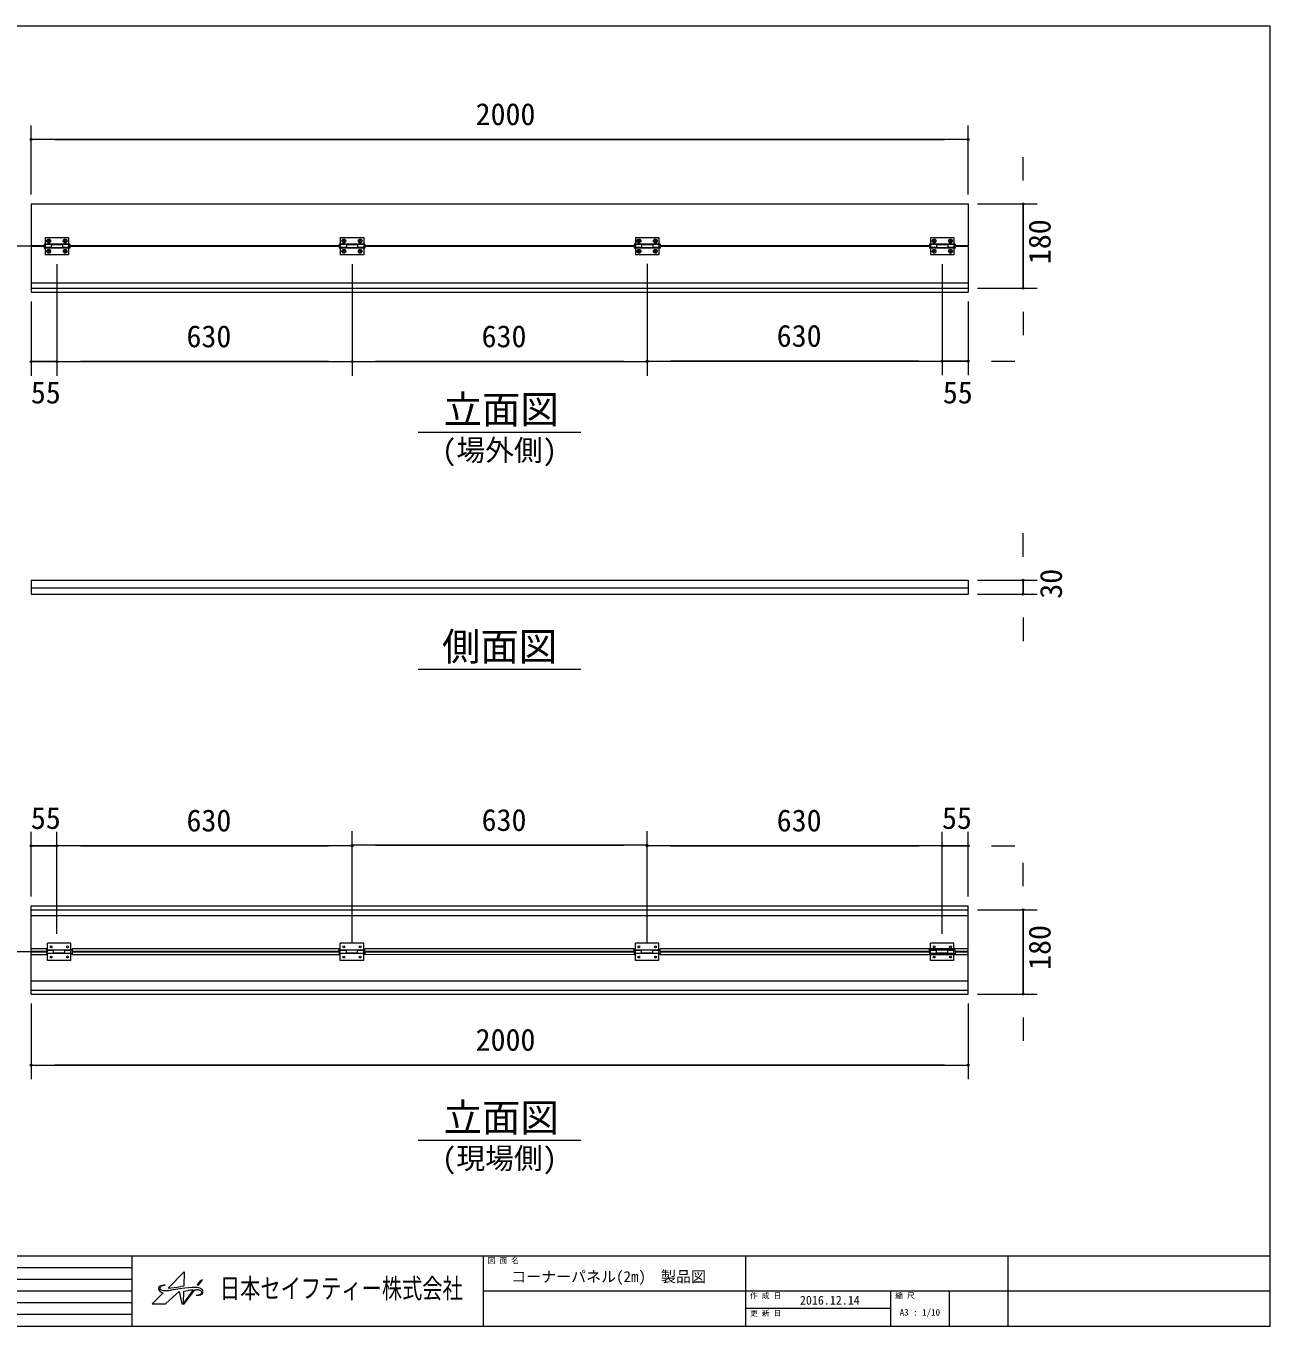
# Model space of a CAD drawing. Units: millimetres, scale not verified. Extents: x -2012 to 2012, y -1388 to 1388.
# Drawn here: x -643 to 2012, y -1388 to 1388 of the extents above; entities that cross this region are included whole.
import ezdxf
from ezdxf.enums import TextEntityAlignment as Align

# ---------------------------------------------------------------- set-up
doc = ezdxf.new("R2010")
doc.units = ezdxf.units.MM
doc.header["$LTSCALE"] = 8
doc.header["$PDMODE"] = 32
doc.header["$PDSIZE"] = 4
for name, color, linetype, lineweight in [('0-0_(2m)ｺｰﾅｰﾊﾟﾈﾙ', 7, 'Continuous', 9), ('0-1_0', 7, 'Continuous', 9), ('1-0_ﾛｺﾞ', 4, 'Continuous', 5), ('1-1_図面枠', 7, 'Continuous', 9)]:
    doc.layers.add(name, color=color, linetype=linetype, lineweight=lineweight)
doc.styles.add('ＭＳ ゴシック', font='')
doc.styles.get('ＭＳ ゴシック').set_extended_font_data('MS Gothic')

msp = doc.modelspace()

# ---------------------------------------------------------------- linework, layer by layer
at = {"layer": '0-0_(2m)ｺｰﾅｰﾊﾟﾈﾙ'}
for p, q in [((-632.09, 1007.587), (1367.91, 1007.587)), ((-632.09, 1007.587), (-632.09, 918.087)), ((1367.91, 1007.587), (1367.91, 918.087)), ((-604.59, 918.087), (-632.09, 918.087)), ((-604.59, 917.087), (-632.09, 917.087)), ((-632.09, 917.087), (-632.09, 819.587)), ((-604.59, 922.087), (-604.59, 918.087)), ((-549.59, 922.087), (-604.59, 922.087)), ((-604.59, 917.087), (-604.59, 913.087)), ((-602.09, 936.087), (-602.09, 914.587)), ((-602.09, 936.087), (-552.09, 936.087)), ((-552.09, 921.087), (-602.09, 921.087)), ((-589.09, 921.087), (-589.09, 914.087)), ((-565.09, 920.587), (-589.09, 920.587)), ((-565.09, 921.087), (-565.09, 914.087)), ((-552.09, 936.087), (-552.09, 914.587)), ((-549.59, 922.087), (-549.59, 918.087)), ((25.41, 918.087), (-549.59, 918.087)), ((-549.59, 917.087), (-549.59, 913.087)), ((25.41, 917.087), (-549.59, 917.087)), ((25.41, 917.087), (25.41, 913.087)), ((27.91, 936.087), (77.91, 936.087)), ((27.91, 936.087), (27.91, 914.587)), ((77.91, 921.087), (27.91, 921.087)), ((40.91, 921.087), (40.91, 914.087)), ((64.91, 920.587), (40.91, 920.587)), ((64.91, 921.087), (64.91, 914.087)), ((77.91, 936.087), (77.91, 914.587)), ((80.41, 922.087), (80.41, 918.087)), ((655.41, 918.087), (80.41, 918.087)), ((655.41, 917.087), (80.41, 917.087)), ((80.41, 917.087), (80.41, 913.087)), ((655.41, 922.087), (655.41, 918.087)), ((710.41, 922.087), (655.41, 922.087)), ((655.41, 917.087), (655.41, 913.087)), ((657.91, 936.087), (657.91, 914.587)), ((657.91, 936.087), (707.91, 936.087)), ((707.91, 921.087), (657.91, 921.087)), ((670.91, 921.087), (670.91, 914.087)), ((694.91, 920.587), (670.91, 920.587)), ((694.91, 921.087), (694.91, 914.087)), ((707.91, 936.087), (707.91, 914.587)), ((710.41, 922.087), (710.41, 918.087)), ((1285.41, 918.087), (710.41, 918.087)), ((710.41, 917.087), (710.41, 913.087)), ((1285.41, 917.087), (710.41, 917.087)), ((1285.41, 917.087), (1285.41, 913.087)), ((1287.91, 936.087), (1337.91, 936.087)), ((1287.91, 936.087), (1287.91, 914.587)), ((1337.91, 921.087), (1287.91, 921.087)), ((1300.91, 921.087), (1300.91, 914.087)), ((1324.91, 920.587), (1300.91, 920.587)), ((1324.91, 921.087), (1324.91, 914.087)), ((1337.91, 936.087), (1337.91, 914.587)), ((1340.41, 922.087), (1340.41, 918.087)), ((1367.91, 918.087), (1340.41, 918.087)), ((1340.41, 917.087), (1340.41, 913.087)), ((1367.91, 917.087), (1340.41, 917.087)), ((1367.91, 917.087), (1367.91, 819.587)), ((-549.59, 913.087), (-604.59, 913.087)), ((-589.09, 914.587), (-602.09, 914.587)), ((-552.09, 914.087), (-602.09, 914.087)), ((-602.09, 914.087), (-602.09, 899.087)), ((-552.09, 899.087), (-602.09, 899.087)), ((-552.09, 914.587), (-565.09, 914.587)), ((-552.09, 914.087), (-552.09, 899.087)), ((80.41, 913.087), (25.41, 913.087)), ((40.91, 914.587), (27.91, 914.587)), ((27.91, 914.087), (27.91, 899.087)), ((77.91, 914.087), (27.91, 914.087)), ((77.91, 899.087), (27.91, 899.087)), ((77.91, 914.587), (64.91, 914.587)), ((77.91, 914.087), (77.91, 899.087)), ((710.41, 913.087), (655.41, 913.087)), ((670.91, 914.587), (657.91, 914.587)), ((707.91, 914.087), (657.91, 914.087)), ((657.91, 914.087), (657.91, 899.087)), ((707.91, 899.087), (657.91, 899.087)), ((707.91, 914.587), (694.91, 914.587)), ((707.91, 914.087), (707.91, 899.087)), ((1340.41, 913.087), (1285.41, 913.087)), ((1300.91, 914.587), (1287.91, 914.587)), ((1287.91, 914.087), (1287.91, 899.087)), ((1337.91, 914.087), (1287.91, 914.087)), ((1337.91, 899.087), (1287.91, 899.087)), ((1337.91, 914.587), (1324.91, 914.587)), ((1337.91, 914.087), (1337.91, 899.087)), ((-632.09, 839.587), (1367.91, 839.587)), ((-632.09, 827.587), (1367.91, 827.587)), ((-632.09, 819.587), (1367.91, 819.587)), ((-632.09, 204.542), (1367.91, 204.542)), ((-632.09, 204.542), (-632.09, 174.542)), ((1367.91, 204.542), (1367.91, 174.542)), ((-632.09, 188.542), (1367.91, 188.542)), ((-632.09, 174.542), (1367.91, 174.542)), ((-632.09, -490.91), (1367.91, -490.91)), ((-632.09, -588.41), (-632.09, -490.91)), ((-632.09, -498.91), (1367.91, -498.91)), ((1367.91, -588.41), (1367.91, -490.91)), ((-632.09, -510.91), (1367.91, -510.91)), ((-599.59, -582.41), (-632.09, -582.41)), ((-599.59, -582.41), (-599.59, -595.41)), ((-597.09, -585.41), (-597.09, -570.41)), ((-547.09, -570.41), (-597.09, -570.41)), ((-547.09, -585.41), (-547.09, -570.41)), ((-544.59, -582.41), (-544.59, -595.41)), ((25.41, -582.41), (-544.59, -582.41)), ((25.41, -588.41), (25.41, -582.41)), ((27.91, -585.41), (27.91, -570.41)), ((77.91, -570.41), (27.91, -570.41)), ((77.91, -585.41), (77.91, -570.41)), ((80.41, -588.41), (80.41, -582.41)), ((655.41, -582.41), (80.41, -582.41)), ((655.41, -588.41), (655.41, -582.41)), ((707.91, -570.41), (657.91, -570.41)), ((657.91, -585.41), (657.91, -570.41)), ((707.91, -585.41), (707.91, -570.41)), ((710.41, -588.41), (710.41, -582.41)), ((1367.91, -582.41), (710.41, -582.41)), ((1285.41, -588.41), (1285.41, -582.41)), ((1287.91, -585.41), (1287.91, -570.41)), ((1337.91, -570.41), (1287.91, -570.41)), ((1337.91, -585.41), (1337.91, -570.41)), ((1340.41, -588.41), (1340.41, -582.41)), ((-599.59, -588.41), (-632.09, -588.41)), ((-632.09, -678.91), (-632.09, -589.41)), ((-599.59, -589.41), (-632.09, -589.41)), ((-599.59, -595.41), (-632.09, -595.41)), ((-597.09, -584.41), (-599.59, -584.41)), ((-597.09, -593.41), (-599.59, -593.41)), ((-547.09, -585.41), (-597.09, -585.41)), ((-597.09, -607.41), (-597.09, -585.91)), ((-584.09, -585.91), (-597.09, -585.91)), ((-547.09, -592.41), (-597.09, -592.41)), ((-547.09, -607.41), (-597.09, -607.41)), ((-584.09, -592.41), (-584.09, -585.41)), ((-560.09, -591.91), (-584.09, -591.91)), ((-560.09, -592.41), (-560.09, -585.41)), ((-547.09, -585.91), (-560.09, -585.91)), ((-544.59, -584.41), (-547.09, -584.41)), ((-547.09, -607.41), (-547.09, -585.91)), ((-544.59, -593.41), (-547.09, -593.41)), ((25.41, -588.41), (-544.59, -588.41)), ((25.41, -589.41), (-544.59, -589.41)), ((25.41, -595.41), (-544.59, -595.41)), ((27.91, -584.41), (25.41, -584.41)), ((25.41, -589.41), (25.41, -595.41)), ((27.91, -593.41), (25.41, -593.41)), ((77.91, -585.41), (27.91, -585.41)), ((27.91, -607.41), (27.91, -585.91)), ((40.91, -585.91), (27.91, -585.91)), ((77.91, -592.41), (27.91, -592.41)), ((77.91, -607.41), (27.91, -607.41)), ((40.91, -592.41), (40.91, -585.41)), ((64.91, -591.91), (40.91, -591.91)), ((64.91, -592.41), (64.91, -585.41)), ((77.91, -585.91), (64.91, -585.91)), ((80.41, -584.41), (77.91, -584.41)), ((77.91, -607.41), (77.91, -585.91)), ((80.41, -593.41), (77.91, -593.41)), ((655.41, -588.41), (80.41, -588.41)), ((80.41, -589.41), (80.41, -595.41)), ((655.41, -589.41), (80.41, -589.41)), ((655.41, -595.41), (80.41, -594.41)), ((657.91, -584.41), (655.41, -584.41)), ((655.41, -589.41), (655.41, -595.41)), ((657.91, -593.41), (655.41, -593.41)), ((707.91, -585.41), (657.91, -585.41)), ((670.91, -585.91), (657.91, -585.91)), ((657.91, -607.41), (657.91, -585.91)), ((707.91, -592.41), (657.91, -592.41)), ((707.91, -607.41), (657.91, -607.41)), ((670.91, -592.41), (670.91, -585.41)), ((694.91, -591.91), (670.91, -591.91)), ((694.91, -592.41), (694.91, -585.41)), ((707.91, -585.91), (694.91, -585.91)), ((710.41, -584.41), (707.91, -584.41)), ((707.91, -607.41), (707.91, -585.91)), ((710.41, -593.41), (707.91, -593.41)), ((1285.41, -588.41), (710.41, -588.41)), ((710.41, -589.41), (710.41, -595.41)), ((1285.41, -589.41), (710.41, -589.41)), ((1367.91, -595.41), (710.41, -595.41)), ((1287.91, -584.41), (1285.41, -584.41)), ((1285.41, -589.41), (1285.41, -595.41)), ((1287.91, -593.41), (1285.41, -593.41)), ((1337.91, -585.41), (1287.91, -585.41)), ((1287.91, -607.41), (1287.91, -585.91)), ((1300.91, -585.91), (1287.91, -585.91)), ((1337.91, -592.41), (1287.91, -592.41)), ((1337.91, -607.41), (1287.91, -607.41)), ((1300.91, -592.41), (1300.91, -585.41)), ((1324.91, -591.91), (1300.91, -591.91)), ((1324.91, -592.41), (1324.91, -585.41)), ((1337.91, -585.91), (1324.91, -585.91)), ((1340.41, -584.41), (1337.91, -584.41)), ((1337.91, -607.41), (1337.91, -585.91)), ((1340.41, -593.41), (1337.91, -593.41)), ((1367.91, -588.41), (1340.41, -588.41)), ((1367.91, -589.41), (1340.41, -589.41)), ((1340.41, -589.41), (1340.41, -595.41)), ((1367.91, -678.91), (1367.91, -589.41)), ((-632.09, -650.91), (1367.91, -650.91)), ((-632.09, -670.91), (1367.91, -670.91)), ((-632.09, -678.91), (1367.91, -678.91))]:
    msp.add_line(p, q, dxfattribs=at)
for points in [[(80.41, 922.087), (25.41, 922.087), (25.41, 918.087)], [(1340.41, 922.087), (1285.41, 922.087), (1285.41, 918.087)]]:
    msp.add_lwpolyline(points, dxfattribs=at)
for centre, radius in [((-594.59, 928.587), 4), ((-594.59, 928.587), 2), ((-559.59, 928.587), 4), ((-559.59, 928.587), 2), ((35.41, 928.587), 4), ((35.41, 928.587), 2), ((70.41, 928.587), 4), ((70.41, 928.587), 2), ((665.41, 928.587), 4), ((665.41, 928.587), 2), ((700.41, 928.587), 4), ((700.41, 928.587), 2), ((1295.41, 928.587), 4), ((1295.41, 928.587), 2), ((1330.41, 928.587), 4), ((1330.41, 928.587), 2), ((-594.59, 906.587), 4), ((-594.59, 906.587), 2), ((-559.59, 906.587), 4), ((-559.59, 906.587), 2), ((35.41, 906.587), 4), ((35.41, 906.587), 2), ((70.41, 906.587), 4), ((70.41, 906.587), 2), ((665.41, 906.587), 4), ((665.41, 906.587), 2), ((700.41, 906.587), 4), ((700.41, 906.587), 2), ((1295.41, 906.587), 4), ((1295.41, 906.587), 2), ((1330.41, 906.587), 4), ((1330.41, 906.587), 2), ((-589.59, -577.91), 2), ((-554.59, -577.91), 2), ((35.41, -577.91), 2), ((70.41, -577.91), 2), ((665.41, -577.91), 2), ((700.41, -577.91), 2), ((1295.41, -577.91), 2), ((1330.41, -577.91), 2), ((-589.59, -599.91), 2), ((-554.59, -599.91), 2), ((35.41, -599.91), 2), ((70.41, -599.91), 2), ((665.41, -599.91), 2), ((700.41, -599.91), 2), ((1295.41, -599.91), 2), ((1330.41, -599.91), 2)]:
    msp.add_circle(centre, radius, dxfattribs=at)
at = {"layer": '0-1_0'}
for p, q in [((-632.09, 1027.587), (-632.09, 1175.233)), ((1367.91, 1027.587), (1367.91, 1175.233)), ((1367.91, 1145.233), (-632.09, 1145.233)), ((-582.09, 1145.233), (1317.91, 1145.233)), ((1485.556, 1057.587), (1485.556, 1107.587)), ((1387.91, 1007.587), (1515.556, 1007.587)), ((-617.09, 917.587), (-707.11, 917.587)), ((-617.09, 917.587), (-707.11, 917.587)), ((-577.09, 879.087), (-577.09, 641.091)), ((-577.09, 879.087), (-577.09, 641.091)), ((52.91, 879.087), (52.91, 641.091)), ((52.91, 879.087), (52.91, 641.091)), ((682.91, 880.089), (682.91, 642.094)), ((682.91, 879.087), (682.91, 641.091)), ((1312.91, 879.087), (1312.91, 642.094)), ((1312.91, 879.087), (1312.91, 642.094)), ((1387.91, 827.587), (1515.556, 827.587)), ((-632.09, 799.587), (-632.09, 641.091)), ((1367.91, 799.587), (1367.91, 642.094)), ((1485.556, 777.587), (1485.556, 727.587)), ((-577.09, 671.091), (52.91, 671.091)), ((2.91, 671.091), (-527.09, 671.091)), ((-527.09, 671.091), (-477.09, 671.091)), ((52.91, 671.091), (682.91, 671.091)), ((632.91, 671.091), (102.91, 671.091)), ((682.91, 672.094), (1312.91, 672.094)), ((1262.91, 672.094), (732.91, 672.094)), ((1262.91, 672.094), (1212.91, 672.094)), ((1417.91, 672.094), (1467.91, 672.094)), ((1485.556, 254.542), (1485.556, 304.542)), ((1387.91, 204.542), (1515.556, 204.542)), ((1387.91, 174.542), (1515.556, 174.542)), ((1485.556, 124.542), (1485.556, 74.542)), ((-632.09, -470.91), (-632.09, -332.415)), ((-577.09, -550.41), (-577.09, -332.415)), ((-577.09, -550.41), (-577.09, -332.415)), ((52.91, -569.408), (52.91, -331.413)), ((52.91, -570.41), (52.91, -332.415)), ((682.91, -569.408), (682.91, -331.413)), ((682.91, -569.408), (682.91, -332.415)), ((1312.91, -550.41), (1312.91, -332.415)), ((1312.91, -550.41), (1312.91, -332.415)), ((1367.91, -470.91), (1367.91, -332.415)), ((52.91, -362.415), (-577.09, -362.415)), ((-527.09, -362.415), (2.91, -362.415)), ((-527.09, -362.415), (-477.09, -362.415)), ((682.91, -361.413), (52.91, -361.413)), ((102.91, -361.413), (632.91, -361.413)), ((1312.91, -362.415), (682.91, -362.415)), ((732.91, -362.415), (1262.91, -362.415)), ((1262.91, -362.415), (1212.91, -362.415)), ((1417.91, -362.415), (1467.91, -362.415)), ((1485.556, -448.91), (1485.556, -398.91)), ((1387.91, -498.91), (1515.556, -498.91)), ((-617.09, -588.91), (-707.11, -588.91)), ((-617.09, -588.91), (-707.11, -588.91)), ((1387.91, -678.91), (1515.556, -678.91)), ((-632.09, -698.91), (-632.09, -860.604)), ((1367.91, -698.91), (1367.91, -860.604)), ((1485.556, -728.91), (1485.556, -778.91)), ((-632.09, -830.604), (1367.91, -830.604)), ((1317.91, -830.604), (-582.09, -830.604))]:
    msp.add_line(p, q, dxfattribs=at)
for points in [[(1485.556, 1007.587), (1485.556, 827.587), (1485.556, 1007.587)], [(-577.09, 671.091), (-632.09, 671.091), (-577.09, 671.091)], [(1367.91, 672.094), (1312.91, 672.094), (1367.91, 672.094)], [(1485.556, 204.542), (1485.556, 174.542), (1485.556, 204.542)], [(-632.09, -362.415), (-577.09, -362.415), (-632.09, -362.415)], [(1312.91, -362.415), (1367.91, -362.415), (1312.91, -362.415)], [(1485.556, -498.91), (1485.556, -678.91), (1485.556, -498.91)]]:
    msp.add_lwpolyline(points, dxfattribs=at)
for p in [(-632.09, 1145.233), (1367.91, 1145.233), (1485.556, 1007.587), (1485.556, 827.587), (-632.09, 671.091), (-577.09, 671.091), (52.91, 671.091), (682.91, 672.094), (682.91, 671.091), (1312.91, 672.094), (1367.91, 672.094), (1485.556, 204.542), (1485.556, 174.542), (-632.09, -362.415), (-577.09, -362.415), (52.91, -361.413), (52.91, -362.415), (682.91, -361.413), (682.91, -362.415), (1312.91, -362.415), (1367.91, -362.415), (1485.556, -498.91), (1485.556, -678.91), (-632.09, -830.604), (1367.91, -830.604)]:
    msp.add_point(p, dxfattribs=at)
at = {"layer": '1-0_ﾛｺﾞ'}
for p, q in [((-345.914, -1300.407), (-346.642, -1300.367)), ((-306.41, -1313.186), (-297.242, -1311.893)), ((-279.538, -1321.914), (-275.94, -1321.905))]:
    msp.add_line(p, q, dxfattribs=at)
for points in [[(-339.8, -1306.425), (-305.248, -1272.005), (-305.16, -1272.25), (-306.098, -1302.382), (-313.616, -1303.446)], [(-350.008, -1316.552), (-373.511, -1340.049), (-373.409, -1340.078), (-345.478, -1340.102), (-344.827, -1339.678), (-316.118, -1313.733), (-310.538, -1340.112), (-305.218, -1340.112), (-282.686, -1310.374), (-278.999, -1310.359)], [(-288.315, -1305.616), (-304.054, -1307.049), (-314.423, -1308.289), (-332.198, -1310.865)], [(-286.12, -1310.567), (-307.225, -1338.439), (-306.41, -1313.186)]]:
    msp.add_lwpolyline(points, dxfattribs=at)
msp.add_lwpolyline([(-277.962, -1299.615), (-275.034, -1300.17), (-266.637, -1289.065), (-271.528, -1291.15)], close=True, dxfattribs=at)
for centre, radius, start, end in [((-354.263, -1308.022), 5.907, 137.3376, 189.71275), ((-351.988, -1310.118), 9.002, 107.54618, 137.3376), ((-352.927, -1307), 4.674, 114.83245, 184.93336), ((-343.834, -1326.651), 26.326, 94.53365, 114.83245), ((-346.741, -1326.714), 26.407, 94.87761, 107.54618), ((-347.564, -1317.065), 16.723, 86.83781, 94.87761), ((-381.357, -824.587), 483.626, 274.92935, 278.0518), ((-381.357, -824.587), 483.626, 274.92935, 278.0518), ((-356.528, -1308.409), 3.61, 189.71275, 211.14694), ((-348.294, -1303.432), 13.231, 211.14694, 262.55517), ((-354.81, -1307.163), 2.784, 184.93336, 245.82613), ((-345.45, -1286.31), 25.641, 245.82613, 271.56003), ((-347.692, -1203.959), 108.022, 271.56003, 278.24678), ((-260.943, -1569.143), 259.798, 95.56117, 98.03149), ((-281.734, -1363.809), 58.564, 89.15854, 96.45212), ((-281.262, -1331.628), 26.379, 63.69068, 89.15854), ((-280.054, -1302.301), 19.62, 271.50312, 302.01879), ((-278.906, -1334.826), 24.467, 73.31829, 90.21697), ((-275.974, -1308.49), 13.415, 270.14682, 315.9742), ((-273.678, -1317.377), 6.251, 36.42787, 73.31829), ((-271.59, -1315.836), 3.656, 302.01879, 36.42787), ((-273.17, -1315.262), 8.122, 8.17288, 63.69068), ((-269.511, -1314.737), 4.426, 315.9742, 8.17288)]:
    msp.add_arc(centre, radius, start, end, dxfattribs=at)
at = {"layer": '1-1_図面枠'}
for p, q in [((2012.5, -1237.5), (2012.5, 1387.5)), ((194.18, 520.824), (541.641, 520.824)), ((194.18, 14.823), (541.641, 14.823)), ((194.18, -990.622), (541.641, -990.622)), ((-2012.5, -1237.5), (2012.5, -1237.5)), ((-417.5, -1237.5), (-417.5, -1387.5)), ((332.5, -1237.5), (332.5, -1387.5)), ((892.5, -1237.5), (892.5, -1387.5)), ((1452.5, -1237.5), (1452.5, -1387.5)), ((-2012.5, -1262.5), (-417.5, -1262.5)), ((-1527.5, -1287.5), (-417.5, -1287.5)), ((-1527.5, -1312.5), (-417.5, -1312.5)), ((332.5, -1312.5), (2012.5, -1312.5)), ((1202.5, -1312.5), (1202.5, -1387.5)), ((1327.5, -1312.5), (1327.5, -1387.5)), ((-1527.5, -1337.5), (-417.5, -1337.5)), ((1202.5, -1350), (892.5, -1350)), ((-1527.5, -1362.5), (-417.5, -1362.5))]:
    msp.add_line(p, q, dxfattribs=at)
for points in [[(-2012.5, -1387.5), (2012.5, -1387.5), (2012.5, 1387.5), (-2012.5, 1387.5)], [(-2012.5, 1387.5), (-2012.5, -1237.5), (2012.5, -1237.5)]]:
    msp.add_lwpolyline(points, dxfattribs=at)

# ---------------------------------------------------------------- texts
at = {"layer": '0-1_0', "color": 2, "style": 'ＭＳ ゴシック'}
for s, p in [('2000', (316.71, 1161.833)), ('630', (-300.49, 687.691)), ('630', (329.51, 687.691)), ('630', (959.51, 688.694)), ('55', (-632.69, 567.65)), ('55', (1314.151, 567.65)), ('55', (-632.69, -340.516)), ('630', (-300.49, -345.815)), ('630', (329.51, -344.813)), ('630', (959.51, -345.815)), ('55', (1312.31, -340.516)), ('2000', (316.71, -814.004))]:
    msp.add_text(s, height=46.92, dxfattribs=at).set_placement(p, align=Align.BOTTOM_LEFT)
for s, p in [('180', (1558.135, 879.187)), ('30', (1582.4, 164.942)), ('180', (1558.135, -627.31))]:
    msp.add_text(s, height=46.92, rotation=90, dxfattribs=at).set_placement(p, align=Align.BOTTOM_LEFT)
at = {"layer": '1-0_ﾛｺﾞ', "color": 7, "style": 'ＭＳ ゴシック', "width": 0.75}
msp.add_text('日本セイフティー株式会社', height=42.23, dxfattribs=at).set_placement((-229.15, -1341.005), align=Align.BOTTOM_LEFT)
at = {"layer": '1-1_図面枠', "style": 'ＭＳ ゴシック'}
for s, height, p in [('立面図', 60.06, (248.474, 520.882)), ('(場外側)', 45.04, (245.03, 445.963)), ('側面図', 60.06, (245.03, 14.882)), ('立面図', 60.06, (248.474, -990.563)), ('(現場側)', 45.04, (245.03, -1065.482)), ('図 面 名', 11.73, (342.5, -1257.1)), ('コーナーパネル(2m)\u3000製品図', 23.46, (392.542, -1300.842)), ('作 成 日\u3000', 11.73, (902.5, -1332.1)), ('2016.12.14', 18.77, (1009.031, -1347.503)), ('縮 尺', 11.73, (1212.5, -1332.1)), ('更 新 日\u3000', 11.73, (902.5, -1369.6)), ('A3 : 1/10', 14.08, (1221.96, -1369.548))]:
    msp.add_text(s, height=height, dxfattribs=at).set_placement(p, align=Align.BOTTOM_LEFT)

doc.saveas('drawing.dxf')
